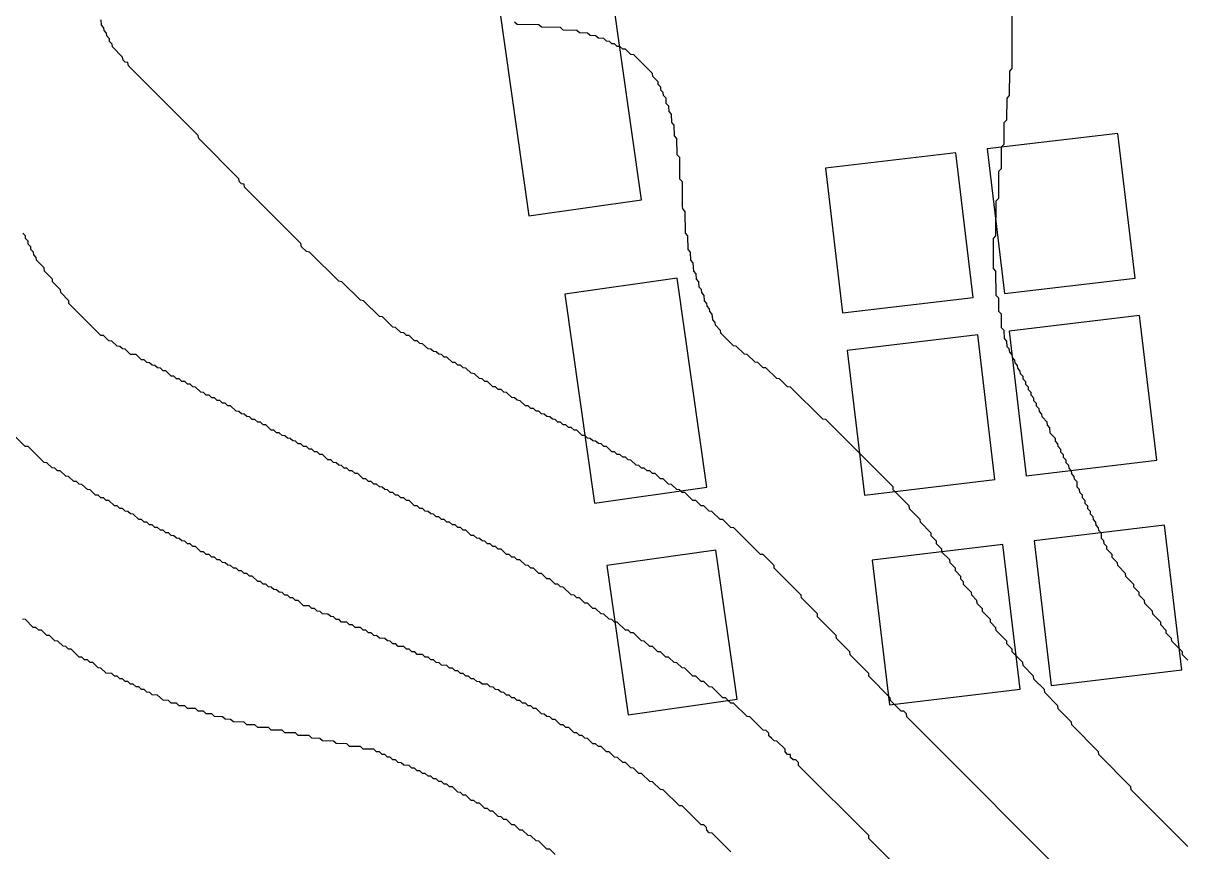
# Model space of a CAD drawing. Header units: millimetres. Extents: x 0 to 600000, y 0 to 540000.
# Drawn here: x 385944 to 493260, y 267136 to 343808 of the extents above; entities that cross this region are included whole.
import ezdxf

# ---------------------------------------------------------------- set-up
doc = ezdxf.new("R2010")
doc.units = ezdxf.units.MM
for name, color, linetype in [('BLDG_BOX_RASTER', 1, 'Continuous'), ('BLDG_FOOTPRINT_RASTER', 12, 'Continuous'), ('CONTOUR_54', 40, 'Continuous'), ('CONTOUR_55', 40, 'Continuous'), ('CONTOUR_56', 30, 'Continuous'), ('CONTOUR_57', 30, 'Continuous'), ('CONTOUR_58', 22, 'Continuous'), ('CONTOUR_59', 22, 'Continuous')]:
    doc.layers.add(name, color=color, linetype=linetype)

msp = doc.modelspace()

# ---------------------------------------------------------------- linework, layer by layer
at = {"layer": 'BLDG_BOX_RASTER'}
for points in [[(443128, 327473, 55120), (440385, 346816, 54812), (429970, 345339, 54963), (432713, 325996, 55431), (443128, 327473, 55120)], [(487164, 333610, 53518), (475089, 332169, 54044), (476687, 318781, 53970), (488762, 320221, 53330), (487164, 333610, 53518)], [(461716, 316995, 54670), (473791, 318435, 54119), (472194, 331824, 54139), (460119, 330383, 54547), (461716, 316995, 54670)], [(449171, 300871, 55871), (446428, 320214, 55090), (436013, 318737, 55537), (438756, 299394, 56367), (449171, 300871, 55871)], [(477099, 315322, 53978), (478697, 301933, 54262), (490772, 303374, 53459), (489174, 316763, 53309), (477099, 315322, 53978)], [(474204, 314977, 54145), (462129, 313536, 54732), (463726, 300147, 55162), (475801, 301588, 54449), (474204, 314977, 54145)], [(481011, 282532, 54936), (493087, 283973, 54067), (491489, 297362, 53597), (479414, 295921, 54437), (481011, 282532, 54936)], [(476519, 295576, 54634), (464444, 294135, 55424), (466041, 280746, 56032), (478116, 282187, 55143), (476519, 295576, 54634)], [(451954, 281252, 56947), (449998, 295044, 56172), (439922, 293616, 56693), (441878, 279823, 57608), (451954, 281252, 56947)]]:
    msp.add_polyline3d(points, close=True, dxfattribs=at)
at = {"layer": 'BLDG_FOOTPRINT_RASTER'}
for points in [[(429970, 345339, 54963), (432713, 325996, 55431), (443128, 327473, 55120), (440385, 346816, 54812), (429970, 345339, 54963)], [(475089, 332169, 54044), (476687, 318781, 53970), (488762, 320221, 53330), (487164, 333610, 53518), (475089, 332169, 54044)], [(460119, 330383, 54547), (461716, 316995, 54670), (473791, 318435, 54119), (472194, 331824, 54139), (460119, 330383, 54547)], [(436013, 318737, 55537), (438756, 299394, 56367), (449171, 300871, 55871), (446428, 320214, 55090), (436013, 318737, 55537)], [(477099, 315322, 53978), (478697, 301933, 54262), (490772, 303374, 53459), (489174, 316763, 53309), (477099, 315322, 53978)], [(462129, 313536, 54732), (463726, 300147, 55162), (475801, 301588, 54449), (474204, 314977, 54145), (462129, 313536, 54732)], [(479414, 295921, 54437), (481011, 282532, 54936), (493087, 283973, 54067), (491489, 297362, 53597), (479414, 295921, 54437)], [(464444, 294135, 55424), (466041, 280746, 56032), (478116, 282187, 55143), (476519, 295576, 54634), (464444, 294135, 55424)], [(441878, 279823, 57608), (451954, 281252, 56947), (449998, 295044, 56172), (439922, 293615, 56693), (441878, 279823, 57608)]]:
    msp.add_polyline3d(points, close=True, dxfattribs=at)
at = {"layer": 'CONTOUR_54'}
msp.add_polyline3d([(493636, 284875, 54000), (493144, 285375, 54000), (493136, 285625, 54000), (492146, 286625, 54000), (492137, 286875, 54000), (491645, 287375, 54000), (491637, 287625, 54000), (491145, 288125, 54000), (491137, 288375, 54000), (490396, 289125, 54000), (490375, 289391, 54000), (489647, 290125, 54000), (489638, 290375, 54000), (489147, 290875, 54000), (489138, 291125, 54000), (488647, 291625, 54000), (488638, 291875, 54000), (487899, 292625, 54000), (487875, 292893, 54000), (487150, 293625, 54000), (487140, 293875, 54000), (486651, 294375, 54000), (486625, 294646, 54000), (486152, 295125, 54000), (486141, 295375, 54000), (485901, 295625, 54000), (485875, 295902, 54000), (485652, 296125, 54000), (485638, 296625, 54000), (485397, 296875, 54000), (485389, 297125, 54000), (485148, 297375, 54000), (485139, 297625, 54000), (484898, 297875, 54000), (484889, 298125, 54000), (484648, 298375, 54000), (484639, 298625, 54000), (484398, 298875, 54000), (484389, 299125, 54000), (484148, 299375, 54000), (484140, 299625, 54000), (483899, 299875, 54000), (483890, 300125, 54000), (483649, 300375, 54000), (483625, 300651, 54000), (483401, 300875, 54000), (483388, 301375, 54000), (483147, 301625, 54000), (483139, 301875, 54000), (482898, 302125, 54000), (482889, 302375, 54000), (482648, 302625, 54000), (482639, 302875, 54000), (482399, 303125, 54000), (482390, 303375, 54000), (482149, 303625, 54000), (482140, 303875, 54000), (481899, 304125, 54000), (481890, 304375, 54000), (481649, 304625, 54000), (481625, 304899, 54000), (481399, 305125, 54000), (481390, 305375, 54000), (480905, 305875, 54000), (480889, 306375, 54000), (480649, 306625, 54000), (480625, 306897, 54000), (480154, 307375, 54000), (480142, 307625, 54000), (479903, 307875, 54000), (479892, 308125, 54000), (479653, 308375, 54000), (479642, 308625, 54000), (479403, 308875, 54000), (479392, 309125, 54000), (479154, 309375, 54000), (479143, 309625, 54000), (478904, 309875, 54000), (478893, 310125, 54000), (478655, 310375, 54000), (478643, 310625, 54000), (478405, 310875, 54000), (478394, 311125, 54000), (478156, 311375, 54000), (478144, 311625, 54000), (477907, 311875, 54000), (477895, 312125, 54000), (477658, 312375, 54000), (477646, 312625, 54000), (477410, 312875, 54000), (477397, 313125, 54000), (477162, 313375, 54000), (477125, 313666, 54000), (476916, 313875, 54000), (476897, 314375, 54000), (476667, 314625, 54000), (476645, 315375, 54000), (476417, 315625, 54000), (476394, 316875, 54000), (476165, 317125, 54000), (476144, 318375, 54000), (475916, 318625, 54000), (475894, 320875, 54000), (475666, 321125, 54000), (475652, 323375, 54000), (475666, 323875, 54000), (475893, 324125, 54000), (475914, 327375, 54000), (476143, 327625, 54000), (476164, 330125, 54000), (476393, 330375, 54000), (476414, 332375, 54000), (476643, 332625, 54000), (476664, 334625, 54000), (476893, 334875, 54000), (476914, 336875, 54000), (477143, 337125, 54000), (477163, 339375, 54000), (477393, 339625, 54000), (477393, 356875, 54000)], dxfattribs=at)
at = {"layer": 'CONTOUR_55'}
msp.add_polyline3d([(493625, 267638, 55000), (488395, 272875, 55000), (488375, 273139, 55000), (485396, 276125, 55000), (485375, 276390, 55000), (482897, 278875, 55000), (482875, 279141, 55000), (481647, 280375, 55000), (481625, 280641, 55000), (480397, 281875, 55000), (480375, 282141, 55000), (479397, 283125, 55000), (479375, 283392, 55000), (478398, 284375, 55000), (478375, 284642, 55000), (477399, 285625, 55000), (477388, 285875, 55000), (476897, 286375, 55000), (476888, 286625, 55000), (475899, 287625, 55000), (475889, 287875, 55000), (475398, 288375, 55000), (475388, 288625, 55000), (474649, 289375, 55000), (474639, 289625, 55000), (474148, 290125, 55000), (474138, 290375, 55000), (473648, 290875, 55000), (473638, 291125, 55000), (472900, 291875, 55000), (472890, 292125, 55000), (472647, 292375, 55000), (472638, 292625, 55000), (472148, 293125, 55000), (472138, 293375, 55000), (471648, 293875, 55000), (471625, 294143, 55000), (470899, 294875, 55000), (470889, 295125, 55000), (470399, 295625, 55000), (470389, 295875, 55000), (469898, 296375, 55000), (469888, 296625, 55000), (468900, 297625, 55000), (468875, 297893, 55000), (467900, 298875, 55000), (467875, 299144, 55000), (466402, 300625, 55000), (466375, 300894, 55000), (460151, 307125, 55000), (459875, 307162, 55000), (456905, 310125, 55000), (456625, 310167, 55000), (455875, 310901, 55000), (455625, 310922, 55000), (454625, 311903, 55000), (454375, 311925, 55000), (453875, 312407, 55000), (453625, 312432, 55000), (452875, 313160, 55000), (452625, 313188, 55000), (451875, 313916, 55000), (451625, 313949, 55000), (450458, 315125, 55000), (450422, 315375, 55000), (449958, 315875, 55000), (449924, 316125, 55000), (449705, 316375, 55000), (449663, 316875, 55000), (449440, 317125, 55000), (449416, 317375, 55000), (449192, 317625, 55000), (449167, 317875, 55000), (448947, 318125, 55000), (448911, 318625, 55000), (448688, 318875, 55000), (448665, 319125, 55000), (448625, 319196, 55000), (448446, 319375, 55000), (448411, 319875, 55000), (448193, 320125, 55000), (448161, 320625, 55000), (447944, 320875, 55000), (447908, 321625, 55000), (447691, 321875, 55000), (447658, 322625, 55000), (447442, 322875, 55000), (447405, 324125, 55000), (447188, 324375, 55000), (447151, 326375, 55000), (446932, 326625, 55000), (446916, 326875, 55000), (446898, 329125, 55000), (446675, 329375, 55000), (446646, 331375, 55000), (446420, 331625, 55000), (446395, 333125, 55000), (446166, 333375, 55000), (446144, 334375, 55000), (445913, 334625, 55000), (445893, 335375, 55000), (445660, 335625, 55000), (445643, 336125, 55000), (445409, 336375, 55000), (445392, 336875, 55000), (445155, 337125, 55000), (445125, 337406, 55000), (444906, 337625, 55000), (444894, 337875, 55000), (444655, 338125, 55000), (444643, 338375, 55000), (444156, 338875, 55000), (444125, 339149, 55000), (442399, 340875, 55000), (442125, 340907, 55000), (441625, 341393, 55000), (441375, 341406, 55000), (441125, 341645, 55000), (440875, 341657, 55000), (440625, 341895, 55000), (440375, 341908, 55000), (440158, 342125, 55000), (439875, 342157, 55000), (439625, 342393, 55000), (439125, 342411, 55000), (438875, 342645, 55000), (438375, 342662, 55000), (438125, 342894, 55000), (437375, 342915, 55000), (437125, 343145, 55000), (435875, 343171, 55000), (435625, 343397, 55000), (433875, 343428, 55000), (433625, 343650, 55000), (431625, 343685, 55000), (431375, 343903, 55000)], dxfattribs=at)
at = {"layer": 'CONTOUR_56'}
msp.add_polyline3d([(484125, 263137, 56000), (467645, 279625, 56000), (467625, 279889, 56000), (467375, 280136, 56000), (467125, 280146, 56000), (466147, 281125, 56000), (466125, 281390, 56000), (464147, 283375, 56000), (464125, 283641, 56000), (462397, 285375, 56000), (462375, 285641, 56000), (461147, 286875, 56000), (461125, 287141, 56000), (459397, 288875, 56000), (459375, 289141, 56000), (457897, 290625, 56000), (457875, 290890, 56000), (455396, 293375, 56000), (455387, 293625, 56000), (454640, 294375, 56000), (454375, 294637, 56000), (454125, 294646, 56000), (451640, 297125, 56000), (451375, 297146, 56000), (450641, 297875, 56000), (450375, 297896, 56000), (449625, 298637, 56000), (449375, 298646, 56000), (448875, 299138, 56000), (448625, 299147, 56000), (448125, 299638, 56000), (447875, 299648, 56000), (447125, 300387, 56000), (446875, 300396, 56000), (446625, 300639, 56000), (446375, 300649, 56000), (445894, 301125, 56000), (445625, 301148, 56000), (445125, 301639, 56000), (444875, 301648, 56000), (444375, 302138, 56000), (444125, 302147, 56000), (443875, 302389, 56000), (443625, 302398, 56000), (443375, 302640, 56000), (443125, 302649, 56000), (442875, 302891, 56000), (442625, 302901, 56000), (442125, 303389, 56000), (441875, 303399, 56000), (441625, 303640, 56000), (441375, 303650, 56000), (441125, 303891, 56000), (440875, 303901, 56000), (440625, 304142, 56000), (440375, 304154, 56000), (439875, 304641, 56000), (439625, 304651, 56000), (439375, 304891, 56000), (439125, 304902, 56000), (438875, 305142, 56000), (438625, 305153, 56000), (438375, 305393, 56000), (438125, 305404, 56000), (437875, 305644, 56000), (437625, 305657, 56000), (437125, 306142, 56000), (436875, 306153, 56000), (436625, 306393, 56000), (436375, 306404, 56000), (436125, 306644, 56000), (435875, 306655, 56000), (435625, 306894, 56000), (435375, 306906, 56000), (435125, 307145, 56000), (434875, 307157, 56000), (434625, 307395, 56000), (434375, 307408, 56000), (434125, 307646, 56000), (433875, 307659, 56000), (433625, 307896, 56000), (433375, 307910, 56000), (433125, 308147, 56000), (432875, 308161, 56000), (432625, 308398, 56000), (432375, 308414, 56000), (431906, 308875, 56000), (431625, 308911, 56000), (431375, 309148, 56000), (431125, 309165, 56000), (430625, 309647, 56000), (430375, 309661, 56000), (430125, 309898, 56000), (429875, 309913, 56000), (429625, 310150, 56000), (429375, 310167, 56000), (428875, 310648, 56000), (428625, 310664, 56000), (428375, 310900, 56000), (428125, 310918, 56000), (427659, 311375, 56000), (427375, 311417, 56000), (426875, 311898, 56000), (426625, 311914, 56000), (426375, 312150, 56000), (426125, 312166, 56000), (425875, 312402, 56000), (425625, 312420, 56000), (425125, 312900, 56000), (424875, 312916, 56000), (424625, 313151, 56000), (424375, 313168, 56000), (424125, 313402, 56000), (423875, 313420, 56000), (423625, 313654, 56000), (423375, 313674, 56000), (422875, 314152, 56000), (422625, 314170, 56000), (422375, 314405, 56000), (422125, 314426, 56000), (421625, 314903, 56000), (421375, 314923, 56000), (421125, 315157, 56000), (420875, 315179, 56000), (420375, 315657, 56000), (420125, 315680, 56000), (419164, 316625, 56000), (418875, 316679, 56000), (417412, 318125, 56000), (417125, 318177, 56000), (415412, 319875, 56000), (415125, 319926, 56000), (412412, 322625, 56000), (412125, 322680, 56000), (411680, 323125, 56000), (411625, 323411, 56000), (406420, 328625, 56000), (406375, 328901, 56000), (406125, 328929, 56000), (405929, 329125, 56000), (405875, 329408, 56000), (402170, 333125, 56000), (402125, 333407, 56000), (395679, 339875, 56000), (395625, 340158, 56000), (395375, 340194, 56000), (395194, 340375, 56000), (395125, 340670, 56000), (394191, 341625, 56000), (394163, 341875, 56000), (393934, 342125, 56000), (393911, 342375, 56000), (393682, 342625, 56000), (393660, 342875, 56000), (393432, 343125, 56000), (393411, 343375, 56000), (393186, 343625, 56000), (393155, 344125, 56000)], dxfattribs=at)
at = {"layer": 'CONTOUR_57'}
msp.add_polyline3d([(467875, 264637, 57000), (464143, 268375, 57000), (464125, 268638, 57000), (457643, 275125, 57000), (457625, 275387, 57000), (457375, 275636, 57000), (457125, 275647, 57000), (456897, 275875, 57000), (456886, 276125, 57000), (456625, 276147, 57000), (456397, 276375, 57000), (456386, 276625, 57000), (455638, 277375, 57000), (455375, 277394, 57000), (455125, 277644, 57000), (454894, 277875, 57000), (454885, 278125, 57000), (454637, 278375, 57000), (454375, 278393, 57000), (453138, 279625, 57000), (452875, 279644, 57000), (451638, 280875, 57000), (451375, 280893, 57000), (450875, 281386, 57000), (450625, 281395, 57000), (449639, 282375, 57000), (449375, 282394, 57000), (448875, 282886, 57000), (448625, 282895, 57000), (448125, 283387, 57000), (447875, 283396, 57000), (447125, 284137, 57000), (446875, 284145, 57000), (446375, 284637, 57000), (446125, 284646, 57000), (445625, 285137, 57000), (445375, 285146, 57000), (444875, 285637, 57000), (444625, 285646, 57000), (444125, 286138, 57000), (443875, 286147, 57000), (443375, 286638, 57000), (443125, 286647, 57000), (442375, 287387, 57000), (442125, 287395, 57000), (441875, 287638, 57000), (441625, 287648, 57000), (440875, 288387, 57000), (440625, 288395, 57000), (440375, 288638, 57000), (440125, 288648, 57000), (439643, 289125, 57000), (439375, 289147, 57000), (438875, 289638, 57000), (438625, 289647, 57000), (438125, 290138, 57000), (437875, 290147, 57000), (437375, 290637, 57000), (437125, 290646, 57000), (436875, 290889, 57000), (436625, 290899, 57000), (435875, 291637, 57000), (435625, 291645, 57000), (435375, 291888, 57000), (435125, 291898, 57000), (434625, 292388, 57000), (434375, 292397, 57000), (433875, 292887, 57000), (433625, 292896, 57000), (433125, 293387, 57000), (432875, 293395, 57000), (432625, 293638, 57000), (432375, 293647, 57000), (431875, 294137, 57000), (431625, 294145, 57000), (431375, 294387, 57000), (431125, 294395, 57000), (430875, 294638, 57000), (430625, 294647, 57000), (430125, 295137, 57000), (429875, 295144, 57000), (429625, 295387, 57000), (429375, 295395, 57000), (429125, 295638, 57000), (428875, 295645, 57000), (428625, 295888, 57000), (428375, 295896, 57000), (428125, 296138, 57000), (427875, 296146, 57000), (427625, 296389, 57000), (427375, 296398, 57000), (426875, 296887, 57000), (426625, 296895, 57000), (426375, 297137, 57000), (426125, 297145, 57000), (425875, 297388, 57000), (425625, 297396, 57000), (425375, 297638, 57000), (425125, 297646, 57000), (424875, 297888, 57000), (424625, 297896, 57000), (424375, 298138, 57000), (424125, 298146, 57000), (423875, 298388, 57000), (423625, 298396, 57000), (423375, 298638, 57000), (423125, 298647, 57000), (422875, 298888, 57000), (422625, 298897, 57000), (422375, 299139, 57000), (422125, 299148, 57000), (421625, 299637, 57000), (421375, 299645, 57000), (421125, 299888, 57000), (420875, 299896, 57000), (420625, 300138, 57000), (420375, 300146, 57000), (420125, 300388, 57000), (419875, 300396, 57000), (419625, 300638, 57000), (419375, 300647, 57000), (419125, 300888, 57000), (418875, 300897, 57000), (418625, 301139, 57000), (418375, 301147, 57000), (418125, 301389, 57000), (417875, 301398, 57000), (417625, 301639, 57000), (417375, 301649, 57000), (416875, 302138, 57000), (416625, 302146, 57000), (416375, 302388, 57000), (416125, 302397, 57000), (415875, 302639, 57000), (415625, 302647, 57000), (415375, 302889, 57000), (415125, 302898, 57000), (414875, 303139, 57000), (414625, 303148, 57000), (414375, 303390, 57000), (414125, 303400, 57000), (413625, 303888, 57000), (413375, 303897, 57000), (413125, 304139, 57000), (412875, 304147, 57000), (412625, 304389, 57000), (412375, 304398, 57000), (412125, 304639, 57000), (411875, 304648, 57000), (411625, 304889, 57000), (411375, 304898, 57000), (411125, 305140, 57000), (410875, 305149, 57000), (410625, 305390, 57000), (410375, 305399, 57000), (410125, 305640, 57000), (409875, 305649, 57000), (409625, 305890, 57000), (409375, 305900, 57000), (409125, 306141, 57000), (408875, 306152, 57000), (408375, 306639, 57000), (408125, 306649, 57000), (407875, 306890, 57000), (407625, 306899, 57000), (407375, 307140, 57000), (407125, 307150, 57000), (406875, 307391, 57000), (406625, 307401, 57000), (406375, 307641, 57000), (406125, 307651, 57000), (405875, 307892, 57000), (405625, 307903, 57000), (405125, 308390, 57000), (404875, 308400, 57000), (404625, 308641, 57000), (404375, 308651, 57000), (404125, 308891, 57000), (403875, 308902, 57000), (403625, 309142, 57000), (403375, 309152, 57000), (403125, 309392, 57000), (402875, 309403, 57000), (402625, 309643, 57000), (402375, 309656, 57000), (401875, 310141, 57000), (401625, 310152, 57000), (401375, 310392, 57000), (401125, 310403, 57000), (400875, 310643, 57000), (400625, 310654, 57000), (400375, 310893, 57000), (400125, 310905, 57000), (399875, 311144, 57000), (399625, 311158, 57000), (399125, 311643, 57000), (398875, 311654, 57000), (398625, 311894, 57000), (398375, 311906, 57000), (398125, 312144, 57000), (397875, 312157, 57000), (397625, 312395, 57000), (397375, 312408, 57000), (397125, 312646, 57000), (396875, 312661, 57000), (396375, 313143, 57000), (395875, 313166, 57000), (395375, 313647, 57000), (395125, 313661, 57000), (394875, 313899, 57000), (394625, 313916, 57000), (394125, 314399, 57000), (393875, 314417, 57000), (393375, 314900, 57000), (393125, 314920, 57000), (390168, 317875, 57000), (390149, 318125, 57000), (389416, 318875, 57000), (389398, 319125, 57000), (388665, 319875, 57000), (388648, 320125, 57000), (387915, 320875, 57000), (387875, 321156, 57000), (387168, 321875, 57000), (387150, 322125, 57000), (386913, 322375, 57000), (386898, 322625, 57000), (386662, 322875, 57000), (386647, 323125, 57000), (386411, 323375, 57000), (386397, 323625, 57000), (386160, 323875, 57000), (386147, 324125, 57000), (385912, 324375, 57000)], dxfattribs=at)
at = {"layer": 'CONTOUR_58'}
msp.add_polyline3d([(451385, 267125, 58000), (451125, 267388, 58000), (449638, 268875, 58000), (449375, 268896, 58000), (449146, 269125, 58000), (449135, 269375, 58000), (448887, 269625, 58000), (448625, 269642, 58000), (446887, 271375, 58000), (446625, 271392, 58000), (445125, 272884, 58000), (444875, 272891, 58000), (444138, 273625, 58000), (443875, 273642, 58000), (443125, 274384, 58000), (442875, 274391, 58000), (442375, 274885, 58000), (442125, 274892, 58000), (441625, 275385, 58000), (441375, 275392, 58000), (440888, 275875, 58000), (440625, 275892, 58000), (440125, 276385, 58000), (439875, 276392, 58000), (439375, 276884, 58000), (439125, 276891, 58000), (438875, 277135, 58000), (438625, 277142, 58000), (438125, 277634, 58000), (437875, 277641, 58000), (437625, 277885, 58000), (437375, 277892, 58000), (437125, 278136, 58000), (436875, 278143, 58000), (436389, 278625, 58000), (436125, 278641, 58000), (435875, 278886, 58000), (435625, 278893, 58000), (435125, 279385, 58000), (434875, 279391, 58000), (434625, 279635, 58000), (434375, 279642, 58000), (434125, 279886, 58000), (433875, 279893, 58000), (433375, 280385, 58000), (433125, 280391, 58000), (432875, 280635, 58000), (432625, 280642, 58000), (432375, 280885, 58000), (432125, 280892, 58000), (431875, 281135, 58000), (431625, 281142, 58000), (431375, 281386, 58000), (431125, 281392, 58000), (430875, 281636, 58000), (430625, 281642, 58000), (430375, 281886, 58000), (430125, 281892, 58000), (429875, 282136, 58000), (429625, 282142, 58000), (429392, 282375, 58000), (429125, 282392, 58000), (428875, 282635, 58000), (428375, 282645, 58000), (428145, 282875, 58000), (427875, 282894, 58000), (427625, 283136, 58000), (427375, 283143, 58000), (427125, 283386, 58000), (426875, 283393, 58000), (426625, 283636, 58000), (426375, 283643, 58000), (426125, 283886, 58000), (425875, 283893, 58000), (425625, 284136, 58000), (425375, 284142, 58000), (425125, 284385, 58000), (424625, 284395, 58000), (424395, 284625, 58000), (424125, 284644, 58000), (423875, 284887, 58000), (423625, 284894, 58000), (423375, 285136, 58000), (423125, 285143, 58000), (422875, 285385, 58000), (422375, 285396, 58000), (422146, 285625, 58000), (421875, 285644, 58000), (421625, 285887, 58000), (421375, 285893, 58000), (421125, 286136, 58000), (420625, 286146, 58000), (420396, 286375, 58000), (420125, 286395, 58000), (419875, 286637, 58000), (419625, 286644, 58000), (419375, 286886, 58000), (418875, 286897, 58000), (418647, 287125, 58000), (418375, 287145, 58000), (418125, 287387, 58000), (417875, 287395, 58000), (417625, 287637, 58000), (417375, 287644, 58000), (417125, 287886, 58000), (416625, 287897, 58000), (416397, 288125, 58000), (416125, 288145, 58000), (415875, 288386, 58000), (415375, 288398, 58000), (415148, 288625, 58000), (414875, 288646, 58000), (414625, 288888, 58000), (414375, 288895, 58000), (414125, 289136, 58000), (413625, 289148, 58000), (413398, 289375, 58000), (413125, 289397, 58000), (412875, 289638, 58000), (412625, 289646, 58000), (412375, 289887, 58000), (411875, 289901, 58000), (411375, 290388, 58000), (411125, 290396, 58000), (410875, 290638, 58000), (410625, 290646, 58000), (410375, 290888, 58000), (410125, 290896, 58000), (409875, 291138, 58000), (409625, 291146, 58000), (409375, 291388, 58000), (409125, 291396, 58000), (408875, 291638, 58000), (408625, 291646, 58000), (408375, 291888, 58000), (408125, 291897, 58000), (407875, 292139, 58000), (407625, 292148, 58000), (407125, 292637, 58000), (406875, 292645, 58000), (406625, 292888, 58000), (406375, 292895, 58000), (406125, 293138, 58000), (405875, 293146, 58000), (405625, 293388, 58000), (405375, 293396, 58000), (405125, 293638, 58000), (404875, 293646, 58000), (404625, 293888, 58000), (404375, 293896, 58000), (404125, 294138, 58000), (403875, 294146, 58000), (403625, 294388, 58000), (403375, 294396, 58000), (403125, 294638, 58000), (402875, 294647, 58000), (402625, 294889, 58000), (402375, 294898, 58000), (401875, 295387, 58000), (401625, 295395, 58000), (401375, 295638, 58000), (401125, 295646, 58000), (400875, 295888, 58000), (400625, 295896, 58000), (400375, 296138, 58000), (400125, 296146, 58000), (399875, 296388, 58000), (399625, 296396, 58000), (399375, 296638, 58000), (399125, 296646, 58000), (398875, 296888, 58000), (398625, 296896, 58000), (398375, 297138, 58000), (398125, 297147, 58000), (397875, 297388, 58000), (397625, 297397, 58000), (397375, 297639, 58000), (397125, 297647, 58000), (396875, 297889, 58000), (396625, 297899, 58000), (396125, 298388, 58000), (395875, 298396, 58000), (395625, 298638, 58000), (395375, 298647, 58000), (395125, 298889, 58000), (394875, 298897, 58000), (394625, 299139, 58000), (394375, 299149, 58000), (393875, 299638, 58000), (393625, 299646, 58000), (393375, 299889, 58000), (393125, 299898, 58000), (392875, 300140, 58000), (392625, 300150, 58000), (392144, 300625, 58000), (391875, 300649, 58000), (391375, 301138, 58000), (391125, 301147, 58000), (390875, 301389, 58000), (390625, 301400, 58000), (390145, 301875, 58000), (389875, 301899, 58000), (389375, 302389, 58000), (389125, 302398, 58000), (388875, 302640, 58000), (388625, 302651, 58000), (388125, 303140, 58000), (387875, 303152, 58000), (386393, 304625, 58000), (386125, 304650, 58000), (382144, 308625, 58000)], dxfattribs=at)
at = {"layer": 'CONTOUR_59'}
msp.add_polyline3d([(435125, 266892, 59000), (434625, 267385, 59000), (434375, 267393, 59000), (433625, 268135, 59000), (433375, 268142, 59000), (432888, 268625, 59000), (432625, 268642, 59000), (432125, 269135, 59000), (431875, 269142, 59000), (431375, 269635, 59000), (431125, 269641, 59000), (430625, 270134, 59000), (430375, 270140, 59000), (430125, 270385, 59000), (429875, 270392, 59000), (429375, 270884, 59000), (429125, 270891, 59000), (428875, 271135, 59000), (428625, 271142, 59000), (428125, 271634, 59000), (427875, 271640, 59000), (427625, 271885, 59000), (427375, 271892, 59000), (426875, 272384, 59000), (426625, 272390, 59000), (426375, 272635, 59000), (426125, 272642, 59000), (425625, 273134, 59000), (425375, 273139, 59000), (425125, 273384, 59000), (424875, 273390, 59000), (424625, 273634, 59000), (424375, 273640, 59000), (424125, 273884, 59000), (423875, 273890, 59000), (423625, 274134, 59000), (423375, 274140, 59000), (423125, 274384, 59000), (422875, 274390, 59000), (422625, 274634, 59000), (422375, 274640, 59000), (422140, 274875, 59000), (421875, 274889, 59000), (421625, 275133, 59000), (421125, 275142, 59000), (420892, 275375, 59000), (420625, 275390, 59000), (420375, 275634, 59000), (420125, 275640, 59000), (419875, 275884, 59000), (419625, 275890, 59000), (419375, 276134, 59000), (419125, 276139, 59000), (418875, 276383, 59000), (418625, 276388, 59000), (418375, 276632, 59000), (417375, 276641, 59000), (417125, 276883, 59000), (416125, 276892, 59000), (415875, 277133, 59000), (414875, 277143, 59000), (414625, 277384, 59000), (413625, 277394, 59000), (413375, 277634, 59000), (412625, 277644, 59000), (412375, 277884, 59000), (411375, 277895, 59000), (411125, 278135, 59000), (410125, 278145, 59000), (409875, 278385, 59000), (408875, 278396, 59000), (408625, 278635, 59000), (407625, 278647, 59000), (407375, 278886, 59000), (406625, 278897, 59000), (406375, 279136, 59000), (405375, 279149, 59000), (405125, 279387, 59000), (404625, 279398, 59000), (404375, 279637, 59000), (403625, 279650, 59000), (403375, 279888, 59000), (402875, 279899, 59000), (402625, 280137, 59000), (402125, 280148, 59000), (401875, 280387, 59000), (401125, 280401, 59000), (400875, 280638, 59000), (400375, 280651, 59000), (400125, 280889, 59000), (399625, 280901, 59000), (399375, 281139, 59000), (398875, 281155, 59000), (398375, 281638, 59000), (397875, 281651, 59000), (397651, 281875, 59000), (397375, 281900, 59000), (397125, 282140, 59000), (396875, 282149, 59000), (396625, 282390, 59000), (396375, 282399, 59000), (396125, 282640, 59000), (395875, 282649, 59000), (395625, 282890, 59000), (395375, 282899, 59000), (395125, 283140, 59000), (394875, 283149, 59000), (394625, 283390, 59000), (394375, 283399, 59000), (394125, 283639, 59000), (393625, 283655, 59000), (393125, 284140, 59000), (392875, 284151, 59000), (392375, 284639, 59000), (392125, 284648, 59000), (391875, 284890, 59000), (391625, 284900, 59000), (391375, 285141, 59000), (391125, 285152, 59000), (390375, 285889, 59000), (390125, 285898, 59000), (389875, 286140, 59000), (389625, 286151, 59000), (389145, 286625, 59000), (388875, 286650, 59000), (388375, 287139, 59000), (388125, 287149, 59000), (387625, 287639, 59000), (387375, 287648, 59000), (387125, 287891, 59000), (386875, 287902, 59000), (386144, 288625, 59000), (385875, 288650, 59000)], dxfattribs=at)

doc.saveas('drawing.dxf')
